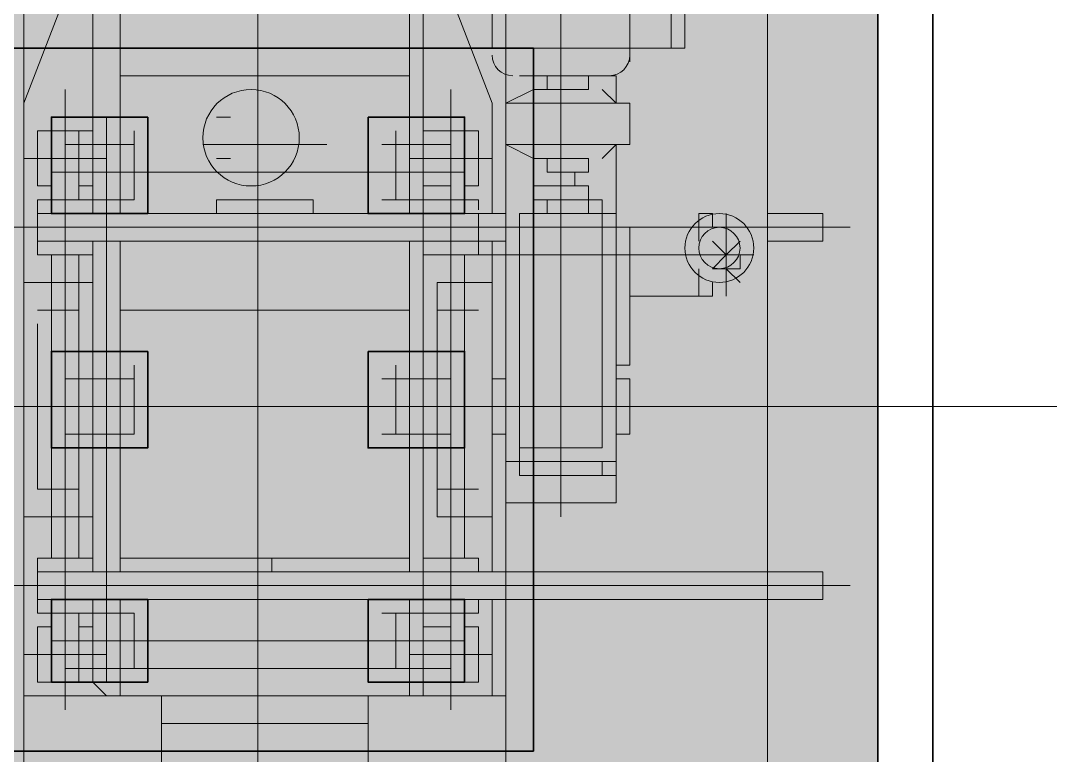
# Model space of a CAD drawing. Header units: millimetres. Extents: x 2315 to 4619, y 1334 to 1897.
# Drawn here: x 3953.96 to 3958.527, y 1533.126 to 1536.382 of the extents above; entities that cross this region are included whole.
import ezdxf

# ---------------------------------------------------------------- set-up
doc = ezdxf.new("R2010")
doc.units = ezdxf.units.MM
doc.linetypes.add('PDF_IMPORT', pattern=[1, 0.8, -0.2])
for name, color, linetype in [('PDF_3中心线层', 1, 'Continuous'), ('PDF_中心线层', 1, 'Continuous'), ('PDF_尺寸线层', 7, 'Continuous'), ('PDF_粗实线层', 7, 'Continuous'), ('PDF_细实线层', 7, 'Continuous'), ('PDF_虚线层', 6, 'Continuous')]:
    doc.layers.add(name, color=color, linetype=linetype)

msp = doc.modelspace()

# ---------------------------------------------------------------- hatches: boundary and pattern name
at = {"layer": 'PDF_中心线层', "transparency": 33554559}
for points in [[(3954.2182, 1533.8168), (3954.1571, 1533.8168), (3954.1571, 1533.7557), (3954.2182, 1533.6947), (3954.2793, 1533.7557), (3954.2793, 1533.8168)], [(3954.3404, 1533.8168), (3954.2793, 1533.8168), (3954.2793, 1533.7557), (3954.3404, 1533.6947), (3954.4014, 1533.7557), (3954.4014, 1533.8168)], [(3954.4625, 1533.8168), (3954.4014, 1533.8168), (3954.4014, 1533.7557), (3954.4625, 1533.6947), (3954.5236, 1533.7557), (3954.5236, 1533.8168)], [(3955.6231, 1533.8168), (3955.562, 1533.8168), (3955.562, 1533.7557), (3955.6231, 1533.6947), (3955.6841, 1533.7557), (3955.6841, 1533.8168)], [(3955.7452, 1533.8168), (3955.6841, 1533.8168), (3955.6841, 1533.7557), (3955.7452, 1533.6947), (3955.8063, 1533.7557), (3955.8063, 1533.8168)], [(3955.8674, 1533.8168), (3955.8063, 1533.8168), (3955.8063, 1533.7557), (3955.8674, 1533.6947), (3955.9285, 1533.7557), (3955.9285, 1533.8168)], [(3954.2182, 1533.6947), (3954.1571, 1533.6947), (3954.1571, 1533.6336), (3954.2182, 1533.5725), (3954.2793, 1533.6336), (3954.2793, 1533.6947)], [(3954.3404, 1533.6947), (3954.2793, 1533.6947), (3954.2793, 1533.6336), (3954.3404, 1533.5725), (3954.4014, 1533.6336), (3954.4014, 1533.6947)], [(3954.4625, 1533.6947), (3954.4014, 1533.6947), (3954.4014, 1533.6336), (3954.4625, 1533.5725), (3954.5236, 1533.6336), (3954.5236, 1533.6947)], [(3955.6231, 1533.6947), (3955.562, 1533.6947), (3955.562, 1533.6336), (3955.6231, 1533.5725), (3955.6841, 1533.6336), (3955.6841, 1533.6947)], [(3955.7452, 1533.6947), (3955.6841, 1533.6947), (3955.6841, 1533.6336), (3955.7452, 1533.5725), (3955.8063, 1533.6336), (3955.8063, 1533.6947)], [(3955.8674, 1533.6947), (3955.8063, 1533.6947), (3955.8063, 1533.6336), (3955.8674, 1533.5725), (3955.9285, 1533.6336), (3955.9285, 1533.6947)], [(3954.2182, 1533.5725), (3954.1571, 1533.5725), (3954.1571, 1533.5114), (3954.2182, 1533.4503), (3954.2793, 1533.5114), (3954.2793, 1533.5725)], [(3954.3404, 1533.5725), (3954.2793, 1533.5725), (3954.2793, 1533.5114), (3954.3404, 1533.4503), (3954.4014, 1533.5114), (3954.4014, 1533.5725)], [(3954.4625, 1533.5725), (3954.4014, 1533.5725), (3954.4014, 1533.5114), (3954.4625, 1533.4503), (3954.5236, 1533.5114), (3954.5236, 1533.5725)], [(3955.6231, 1533.5725), (3955.562, 1533.5725), (3955.562, 1533.5114), (3955.6231, 1533.4503), (3955.6841, 1533.5114), (3955.6841, 1533.5725)], [(3955.7452, 1533.5725), (3955.6841, 1533.5725), (3955.6841, 1533.5114), (3955.7452, 1533.4503), (3955.8063, 1533.5114), (3955.8063, 1533.5725)], [(3955.8674, 1533.5725), (3955.8063, 1533.5725), (3955.8063, 1533.5114), (3955.8674, 1533.4503), (3955.9285, 1533.5114), (3955.9285, 1533.5725)]]:
    msp.add_hatch(color=256, dxfattribs=at).paths.add_polyline_path(points)
at = {"layer": 'PDF_尺寸线层', "transparency": 33554559}
for points in [[(3956.7225, 1536.3211), (3956.6614, 1536.3211), (3956.6614, 1536.2601), (3956.7225, 1536.199), (3956.7836, 1536.2601), (3956.7836, 1536.3211)], [(3956.295, 1536.199), (3956.2339, 1536.199), (3956.2339, 1536.1379), (3956.295, 1536.0768), (3956.356, 1536.1379), (3956.356, 1536.199)], [(3956.295, 1536.199), (3956.2339, 1536.199), (3956.2339, 1536.1379), (3956.295, 1536.0768), (3956.356, 1536.1379), (3956.356, 1536.199)], [(3956.295, 1536.199), (3956.2339, 1536.199), (3956.2339, 1536.1379), (3956.295, 1536.0768), (3956.356, 1536.1379), (3956.356, 1536.199)], [(3956.4171, 1536.199), (3956.356, 1536.199), (3956.356, 1536.1379), (3956.4171, 1536.0768), (3956.4782, 1536.1379), (3956.4782, 1536.199)], [(3956.4782, 1536.199), (3956.4171, 1536.199), (3956.4171, 1536.1379), (3956.4782, 1536.0768), (3956.5393, 1536.1379), (3956.5393, 1536.199)], [(3956.4782, 1536.199), (3956.4171, 1536.199), (3956.4171, 1536.1379), (3956.4782, 1536.0768), (3956.5393, 1536.1379), (3956.5393, 1536.199)], [(3956.1117, 1536.0768), (3956.0506, 1536.0768), (3956.0506, 1536.0157), (3956.1117, 1535.9547), (3956.1728, 1536.0157), (3956.1728, 1536.0768)], [(3956.1117, 1536.0768), (3956.0506, 1536.0768), (3956.0506, 1536.0157), (3956.1117, 1535.9547), (3956.1728, 1536.0157), (3956.1728, 1536.0768)], [(3956.6614, 1536.0768), (3956.6004, 1536.0768), (3956.6004, 1536.0157), (3956.6614, 1535.9547), (3956.7225, 1536.0157), (3956.7225, 1536.0768)], [(3956.1117, 1535.8936), (3956.0506, 1535.8936), (3956.0506, 1535.8325), (3956.1117, 1535.7714), (3956.1728, 1535.8325), (3956.1728, 1535.8936)], [(3956.1117, 1535.8936), (3956.0506, 1535.8936), (3956.0506, 1535.8325), (3956.1117, 1535.7714), (3956.1728, 1535.8325), (3956.1728, 1535.8936)], [(3956.6614, 1535.8936), (3956.6004, 1535.8936), (3956.6004, 1535.8325), (3956.6614, 1535.7714), (3956.7225, 1535.8325), (3956.7225, 1535.8936)], [(3956.2339, 1535.8325), (3956.1728, 1535.8325), (3956.1728, 1535.7714), (3956.2339, 1535.7103), (3956.295, 1535.7714), (3956.295, 1535.8325)], [(3956.4782, 1535.8325), (3956.4171, 1535.8325), (3956.4171, 1535.7714), (3956.4782, 1535.7103), (3956.5393, 1535.7714), (3956.5393, 1535.8325)], [(3956.295, 1535.7714), (3956.2339, 1535.7714), (3956.2339, 1535.7103), (3956.295, 1535.6493), (3956.356, 1535.7103), (3956.356, 1535.7714)], [(3956.4782, 1535.7714), (3956.4171, 1535.7714), (3956.4171, 1535.7103), (3956.4782, 1535.6493), (3956.5393, 1535.7103), (3956.5393, 1535.7714)], [(3956.295, 1535.7103), (3956.2339, 1535.7103), (3956.2339, 1535.6493), (3956.295, 1535.5882), (3956.356, 1535.6493), (3956.356, 1535.7103)], [(3956.1728, 1535.5882), (3956.1117, 1535.5882), (3956.1117, 1535.5271), (3956.1728, 1535.466), (3956.2339, 1535.5271), (3956.2339, 1535.5882)], [(3956.9669, 1535.5882), (3956.9058, 1535.5882), (3956.9058, 1535.5271), (3956.9669, 1535.466), (3957.0279, 1535.5271), (3957.0279, 1535.5882)], [(3956.6004, 1535.5271), (3956.5393, 1535.5271), (3956.5393, 1535.466), (3956.6004, 1535.4049), (3956.6614, 1535.466), (3956.6614, 1535.5271)], [(3956.6004, 1535.5271), (3956.5393, 1535.5271), (3956.5393, 1535.466), (3956.6004, 1535.4049), (3956.6614, 1535.466), (3956.6614, 1535.5271)], [(3956.1117, 1535.466), (3956.0506, 1535.466), (3956.0506, 1535.4049), (3956.1117, 1535.3438), (3956.1728, 1535.4049), (3956.1728, 1535.466)], [(3956.1117, 1535.466), (3956.0506, 1535.466), (3956.0506, 1535.4049), (3956.1117, 1535.3438), (3956.1728, 1535.4049), (3956.1728, 1535.466)], [(3957.0279, 1535.466), (3956.9669, 1535.466), (3956.9669, 1535.4049), (3957.0279, 1535.3438), (3957.089, 1535.4049), (3957.089, 1535.466)], [(3957.089, 1535.466), (3957.0279, 1535.466), (3957.0279, 1535.4049), (3957.089, 1535.3438), (3957.1501, 1535.4049), (3957.1501, 1535.466)], [(3957.1501, 1535.466), (3957.089, 1535.466), (3957.089, 1535.4049), (3957.1501, 1535.3438), (3957.2112, 1535.4049), (3957.2112, 1535.466)], [(3957.0279, 1535.4049), (3956.9669, 1535.4049), (3956.9669, 1535.3438), (3957.0279, 1535.2828), (3957.089, 1535.3438), (3957.089, 1535.4049)], [(3957.0279, 1535.4049), (3956.9669, 1535.4049), (3956.9669, 1535.3438), (3957.0279, 1535.2828), (3957.089, 1535.3438), (3957.089, 1535.4049)], [(3957.0279, 1535.4049), (3956.9669, 1535.4049), (3956.9669, 1535.3438), (3957.0279, 1535.2828), (3957.089, 1535.3438), (3957.089, 1535.4049)], [(3957.0279, 1535.4049), (3956.9669, 1535.4049), (3956.9669, 1535.3438), (3957.0279, 1535.2828), (3957.089, 1535.3438), (3957.089, 1535.4049)], [(3957.0279, 1535.4049), (3956.9669, 1535.4049), (3956.9669, 1535.3438), (3957.0279, 1535.2828), (3957.089, 1535.3438), (3957.089, 1535.4049)], [(3957.089, 1535.4049), (3957.0279, 1535.4049), (3957.0279, 1535.3438), (3957.089, 1535.2828), (3957.1501, 1535.3438), (3957.1501, 1535.4049)], [(3957.089, 1535.4049), (3957.0279, 1535.4049), (3957.0279, 1535.3438), (3957.089, 1535.2828), (3957.1501, 1535.3438), (3957.1501, 1535.4049)], [(3957.089, 1535.4049), (3957.0279, 1535.4049), (3957.0279, 1535.3438), (3957.089, 1535.2828), (3957.1501, 1535.3438), (3957.1501, 1535.4049)], [(3957.089, 1535.4049), (3957.0279, 1535.4049), (3957.0279, 1535.3438), (3957.089, 1535.2828), (3957.1501, 1535.3438), (3957.1501, 1535.4049)], [(3957.089, 1535.4049), (3957.0279, 1535.4049), (3957.0279, 1535.3438), (3957.089, 1535.2828), (3957.1501, 1535.3438), (3957.1501, 1535.4049)], [(3957.1501, 1535.4049), (3957.089, 1535.4049), (3957.089, 1535.3438), (3957.1501, 1535.2828), (3957.2112, 1535.3438), (3957.2112, 1535.4049)], [(3957.1501, 1535.4049), (3957.089, 1535.4049), (3957.089, 1535.3438), (3957.1501, 1535.2828), (3957.2112, 1535.3438), (3957.2112, 1535.4049)], [(3957.1501, 1535.4049), (3957.089, 1535.4049), (3957.089, 1535.3438), (3957.1501, 1535.2828), (3957.2112, 1535.3438), (3957.2112, 1535.4049)], [(3957.1501, 1535.4049), (3957.089, 1535.4049), (3957.089, 1535.3438), (3957.1501, 1535.2828), (3957.2112, 1535.3438), (3957.2112, 1535.4049)], [(3957.1501, 1535.4049), (3957.089, 1535.4049), (3957.089, 1535.3438), (3957.1501, 1535.2828), (3957.2112, 1535.3438), (3957.2112, 1535.4049)], [(3957.1501, 1535.4049), (3957.089, 1535.4049), (3957.089, 1535.3438), (3957.1501, 1535.2828), (3957.2112, 1535.3438), (3957.2112, 1535.4049)], [(3957.0279, 1535.3438), (3956.9669, 1535.3438), (3956.9669, 1535.2828), (3957.0279, 1535.2217), (3957.089, 1535.2828), (3957.089, 1535.3438)], [(3957.0279, 1535.3438), (3956.9669, 1535.3438), (3956.9669, 1535.2828), (3957.0279, 1535.2217), (3957.089, 1535.2828), (3957.089, 1535.3438)], [(3957.089, 1535.3438), (3957.0279, 1535.3438), (3957.0279, 1535.2828), (3957.089, 1535.2217), (3957.1501, 1535.2828), (3957.1501, 1535.3438)], [(3957.089, 1535.3438), (3957.0279, 1535.3438), (3957.0279, 1535.2828), (3957.089, 1535.2217), (3957.1501, 1535.2828), (3957.1501, 1535.3438)], [(3957.089, 1535.3438), (3957.0279, 1535.3438), (3957.0279, 1535.2828), (3957.089, 1535.2217), (3957.1501, 1535.2828), (3957.1501, 1535.3438)], [(3957.089, 1535.3438), (3957.0279, 1535.3438), (3957.0279, 1535.2828), (3957.089, 1535.2217), (3957.1501, 1535.2828), (3957.1501, 1535.3438)], [(3957.089, 1535.3438), (3957.0279, 1535.3438), (3957.0279, 1535.2828), (3957.089, 1535.2217), (3957.1501, 1535.2828), (3957.1501, 1535.3438)], [(3957.1501, 1535.3438), (3957.089, 1535.3438), (3957.089, 1535.2828), (3957.1501, 1535.2217), (3957.2112, 1535.2828), (3957.2112, 1535.3438)], [(3957.1501, 1535.3438), (3957.089, 1535.3438), (3957.089, 1535.2828), (3957.1501, 1535.2217), (3957.2112, 1535.2828), (3957.2112, 1535.3438)], [(3956.1117, 1535.2828), (3956.0506, 1535.2828), (3956.0506, 1535.2217), (3956.1117, 1535.1606), (3956.1728, 1535.2217), (3956.1728, 1535.2828)], [(3956.1117, 1535.2828), (3956.0506, 1535.2828), (3956.0506, 1535.2217), (3956.1117, 1535.1606), (3956.1728, 1535.2217), (3956.1728, 1535.2828)], [(3957.0279, 1535.2828), (3956.9669, 1535.2828), (3956.9669, 1535.2217), (3957.0279, 1535.1606), (3957.089, 1535.2217), (3957.089, 1535.2828)], [(3957.089, 1535.2828), (3957.0279, 1535.2828), (3957.0279, 1535.2217), (3957.089, 1535.1606), (3957.1501, 1535.2217), (3957.1501, 1535.2828)], [(3956.9669, 1535.2217), (3956.9058, 1535.2217), (3956.9058, 1535.1606), (3956.9669, 1535.0995), (3957.0279, 1535.1606), (3957.0279, 1535.2217)], [(3956.1117, 1534.9163), (3956.0506, 1534.9163), (3956.0506, 1534.8552), (3956.1117, 1534.7941), (3956.1728, 1534.8552), (3956.1728, 1534.9163)], [(3956.6004, 1534.9163), (3956.5393, 1534.9163), (3956.5393, 1534.8552), (3956.6004, 1534.7941), (3956.6614, 1534.8552), (3956.6614, 1534.9163)], [(3956.1117, 1534.8552), (3956.0506, 1534.8552), (3956.0506, 1534.7941), (3956.1117, 1534.733), (3956.1728, 1534.7941), (3956.1728, 1534.8552)], [(3956.1117, 1534.8552), (3956.0506, 1534.8552), (3956.0506, 1534.7941), (3956.1117, 1534.733), (3956.1728, 1534.7941), (3956.1728, 1534.8552)], [(3956.1117, 1534.672), (3956.0506, 1534.672), (3956.0506, 1534.6109), (3956.1117, 1534.5498), (3956.1728, 1534.6109), (3956.1728, 1534.672)], [(3956.1117, 1534.6109), (3956.0506, 1534.6109), (3956.0506, 1534.5498), (3956.1117, 1534.4887), (3956.1728, 1534.5498), (3956.1728, 1534.6109)], [(3956.1117, 1534.6109), (3956.0506, 1534.6109), (3956.0506, 1534.5498), (3956.1117, 1534.4887), (3956.1728, 1534.5498), (3956.1728, 1534.6109)], [(3956.6004, 1534.5498), (3956.5393, 1534.5498), (3956.5393, 1534.4887), (3956.6004, 1534.4276), (3956.6614, 1534.4887), (3956.6614, 1534.5498)], [(3956.6004, 1534.4887), (3956.5393, 1534.4887), (3956.5393, 1534.4276), (3956.6004, 1534.3665), (3956.6614, 1534.4276), (3956.6614, 1534.4887)]]:
    msp.add_hatch(color=256, dxfattribs=at).paths.add_polyline_path(points)
at = {"layer": 'PDF_粗实线层', "true_color": 0xffffff, "transparency": 33554559}
msp.add_hatch(color=7, dxfattribs=at).paths.add_polyline_path([(3954.5847, 1532.412), (3955.5009, 1532.412), (3955.5009, 1532.6563), (3957.7609, 1532.6563), (3957.7609, 1537.7871), (3952.8744, 1537.7871), (3952.8744, 1532.6563), (3954.5847, 1532.6563)])
at = {"layer": 'PDF_粗实线层', "transparency": 33554559}
for points in [[(3954.2182, 1536.0157), (3954.096, 1535.9547), (3954.035, 1535.8325), (3954.096, 1535.7103), (3954.2182, 1535.6493), (3954.3404, 1535.7103), (3954.4014, 1535.8325), (3954.3404, 1535.9547)], [(3954.3404, 1536.0157), (3954.2182, 1535.9547), (3954.1571, 1535.8325), (3954.2182, 1535.7103), (3954.3404, 1535.6493), (3954.4625, 1535.7103), (3954.5236, 1535.8325), (3954.4625, 1535.9547)], [(3954.4625, 1536.0157), (3954.3404, 1535.9547), (3954.2793, 1535.8325), (3954.3404, 1535.7103), (3954.4625, 1535.6493), (3954.5847, 1535.7103), (3954.6458, 1535.8325), (3954.5847, 1535.9547)], [(3955.6231, 1536.0157), (3955.5009, 1535.9547), (3955.4398, 1535.8325), (3955.5009, 1535.7103), (3955.6231, 1535.6493), (3955.7452, 1535.7103), (3955.8063, 1535.8325), (3955.7452, 1535.9547)], [(3955.7452, 1536.0157), (3955.6231, 1535.9547), (3955.562, 1535.8325), (3955.6231, 1535.7103), (3955.7452, 1535.6493), (3955.8674, 1535.7103), (3955.9285, 1535.8325), (3955.8674, 1535.9547)], [(3955.8674, 1536.0157), (3955.7452, 1535.9547), (3955.6841, 1535.8325), (3955.7452, 1535.7103), (3955.8674, 1535.6493), (3955.9896, 1535.7103), (3956.0506, 1535.8325), (3955.9896, 1535.9547)], [(3954.2182, 1535.8936), (3954.096, 1535.8325), (3954.035, 1535.7103), (3954.096, 1535.5882), (3954.2182, 1535.5271), (3954.3404, 1535.5882), (3954.4014, 1535.7103), (3954.3404, 1535.8325)], [(3954.3404, 1535.8936), (3954.2182, 1535.8325), (3954.1571, 1535.7103), (3954.2182, 1535.5882), (3954.3404, 1535.5271), (3954.4625, 1535.5882), (3954.5236, 1535.7103), (3954.4625, 1535.8325)], [(3954.4625, 1535.8936), (3954.3404, 1535.8325), (3954.2793, 1535.7103), (3954.3404, 1535.5882), (3954.4625, 1535.5271), (3954.5847, 1535.5882), (3954.6458, 1535.7103), (3954.5847, 1535.8325)], [(3955.6231, 1535.8936), (3955.5009, 1535.8325), (3955.4398, 1535.7103), (3955.5009, 1535.5882), (3955.6231, 1535.5271), (3955.7452, 1535.5882), (3955.8063, 1535.7103), (3955.7452, 1535.8325)], [(3955.7452, 1535.8936), (3955.6231, 1535.8325), (3955.562, 1535.7103), (3955.6231, 1535.5882), (3955.7452, 1535.5271), (3955.8674, 1535.5882), (3955.9285, 1535.7103), (3955.8674, 1535.8325)], [(3955.8674, 1535.8936), (3955.7452, 1535.8325), (3955.6841, 1535.7103), (3955.7452, 1535.5882), (3955.8674, 1535.5271), (3955.9896, 1535.5882), (3956.0506, 1535.7103), (3955.9896, 1535.8325)], [(3954.2182, 1535.7714), (3954.096, 1535.7103), (3954.035, 1535.5882), (3954.096, 1535.466), (3954.2182, 1535.4049), (3954.3404, 1535.466), (3954.4014, 1535.5882), (3954.3404, 1535.7103)], [(3954.3404, 1535.7714), (3954.2182, 1535.7103), (3954.1571, 1535.5882), (3954.2182, 1535.466), (3954.3404, 1535.4049), (3954.4625, 1535.466), (3954.5236, 1535.5882), (3954.4625, 1535.7103)], [(3954.4625, 1535.7714), (3954.3404, 1535.7103), (3954.2793, 1535.5882), (3954.3404, 1535.466), (3954.4625, 1535.4049), (3954.5847, 1535.466), (3954.6458, 1535.5882), (3954.5847, 1535.7103)], [(3955.6231, 1535.7714), (3955.5009, 1535.7103), (3955.4398, 1535.5882), (3955.5009, 1535.466), (3955.6231, 1535.4049), (3955.7452, 1535.466), (3955.8063, 1535.5882), (3955.7452, 1535.7103)], [(3955.7452, 1535.7714), (3955.6231, 1535.7103), (3955.562, 1535.5882), (3955.6231, 1535.466), (3955.7452, 1535.4049), (3955.8674, 1535.466), (3955.9285, 1535.5882), (3955.8674, 1535.7103)], [(3955.8674, 1535.7714), (3955.7452, 1535.7103), (3955.6841, 1535.5882), (3955.7452, 1535.466), (3955.8674, 1535.4049), (3955.9896, 1535.466), (3956.0506, 1535.5882), (3955.9896, 1535.7103)], [(3954.2182, 1534.9774), (3954.096, 1534.9163), (3954.035, 1534.7941), (3954.096, 1534.672), (3954.2182, 1534.6109), (3954.3404, 1534.672), (3954.4014, 1534.7941), (3954.3404, 1534.9163)], [(3954.3404, 1534.9774), (3954.2182, 1534.9163), (3954.1571, 1534.7941), (3954.2182, 1534.672), (3954.3404, 1534.6109), (3954.4625, 1534.672), (3954.5236, 1534.7941), (3954.4625, 1534.9163)], [(3954.4625, 1534.9774), (3954.3404, 1534.9163), (3954.2793, 1534.7941), (3954.3404, 1534.672), (3954.4625, 1534.6109), (3954.5847, 1534.672), (3954.6458, 1534.7941), (3954.5847, 1534.9163)], [(3955.6231, 1534.9774), (3955.5009, 1534.9163), (3955.4398, 1534.7941), (3955.5009, 1534.672), (3955.6231, 1534.6109), (3955.7452, 1534.672), (3955.8063, 1534.7941), (3955.7452, 1534.9163)], [(3955.7452, 1534.9774), (3955.6231, 1534.9163), (3955.562, 1534.7941), (3955.6231, 1534.672), (3955.7452, 1534.6109), (3955.8674, 1534.672), (3955.9285, 1534.7941), (3955.8674, 1534.9163)], [(3955.8674, 1534.9774), (3955.7452, 1534.9163), (3955.6841, 1534.7941), (3955.7452, 1534.672), (3955.8674, 1534.6109), (3955.9896, 1534.672), (3956.0506, 1534.7941), (3955.9896, 1534.9163)], [(3954.2182, 1534.8552), (3954.096, 1534.7941), (3954.035, 1534.672), (3954.096, 1534.5498), (3954.2182, 1534.4887), (3954.3404, 1534.5498), (3954.4014, 1534.672), (3954.3404, 1534.7941)], [(3954.3404, 1534.8552), (3954.2182, 1534.7941), (3954.1571, 1534.672), (3954.2182, 1534.5498), (3954.3404, 1534.4887), (3954.4625, 1534.5498), (3954.5236, 1534.672), (3954.4625, 1534.7941)], [(3954.4625, 1534.8552), (3954.3404, 1534.7941), (3954.2793, 1534.672), (3954.3404, 1534.5498), (3954.4625, 1534.4887), (3954.5847, 1534.5498), (3954.6458, 1534.672), (3954.5847, 1534.7941)], [(3955.6231, 1534.8552), (3955.5009, 1534.7941), (3955.4398, 1534.672), (3955.5009, 1534.5498), (3955.6231, 1534.4887), (3955.7452, 1534.5498), (3955.8063, 1534.672), (3955.7452, 1534.7941)], [(3955.7452, 1534.8552), (3955.6231, 1534.7941), (3955.562, 1534.672), (3955.6231, 1534.5498), (3955.7452, 1534.4887), (3955.8674, 1534.5498), (3955.9285, 1534.672), (3955.8674, 1534.7941)], [(3955.8674, 1534.8552), (3955.7452, 1534.7941), (3955.6841, 1534.672), (3955.7452, 1534.5498), (3955.8674, 1534.4887), (3955.9896, 1534.5498), (3956.0506, 1534.672), (3955.9896, 1534.7941)], [(3954.2182, 1534.733), (3954.096, 1534.672), (3954.035, 1534.5498), (3954.096, 1534.4276), (3954.2182, 1534.3665), (3954.3404, 1534.4276), (3954.4014, 1534.5498), (3954.3404, 1534.672)], [(3954.3404, 1534.733), (3954.2182, 1534.672), (3954.1571, 1534.5498), (3954.2182, 1534.4276), (3954.3404, 1534.3665), (3954.4625, 1534.4276), (3954.5236, 1534.5498), (3954.4625, 1534.672)], [(3954.4625, 1534.733), (3954.3404, 1534.672), (3954.2793, 1534.5498), (3954.3404, 1534.4276), (3954.4625, 1534.3665), (3954.5847, 1534.4276), (3954.6458, 1534.5498), (3954.5847, 1534.672)], [(3955.6231, 1534.733), (3955.5009, 1534.672), (3955.4398, 1534.5498), (3955.5009, 1534.4276), (3955.6231, 1534.3665), (3955.7452, 1534.4276), (3955.8063, 1534.5498), (3955.7452, 1534.672)], [(3955.7452, 1534.733), (3955.6231, 1534.672), (3955.562, 1534.5498), (3955.6231, 1534.4276), (3955.7452, 1534.3665), (3955.8674, 1534.4276), (3955.9285, 1534.5498), (3955.8674, 1534.672)], [(3955.8674, 1534.733), (3955.7452, 1534.672), (3955.6841, 1534.5498), (3955.7452, 1534.4276), (3955.8674, 1534.3665), (3955.9896, 1534.4276), (3956.0506, 1534.5498), (3955.9896, 1534.672)], [(3954.2182, 1533.939), (3954.096, 1533.8779), (3954.035, 1533.7557), (3954.096, 1533.6336), (3954.2182, 1533.5725), (3954.3404, 1533.6336), (3954.4014, 1533.7557), (3954.3404, 1533.8779)], [(3954.3404, 1533.939), (3954.2182, 1533.8779), (3954.1571, 1533.7557), (3954.2182, 1533.6336), (3954.3404, 1533.5725), (3954.4625, 1533.6336), (3954.5236, 1533.7557), (3954.4625, 1533.8779)], [(3954.4625, 1533.939), (3954.3404, 1533.8779), (3954.2793, 1533.7557), (3954.3404, 1533.6336), (3954.4625, 1533.5725), (3954.5847, 1533.6336), (3954.6458, 1533.7557), (3954.5847, 1533.8779)], [(3955.6231, 1533.939), (3955.5009, 1533.8779), (3955.4398, 1533.7557), (3955.5009, 1533.6336), (3955.6231, 1533.5725), (3955.7452, 1533.6336), (3955.8063, 1533.7557), (3955.7452, 1533.8779)], [(3955.7452, 1533.939), (3955.6231, 1533.8779), (3955.562, 1533.7557), (3955.6231, 1533.6336), (3955.7452, 1533.5725), (3955.8674, 1533.6336), (3955.9285, 1533.7557), (3955.8674, 1533.8779)], [(3955.8674, 1533.939), (3955.7452, 1533.8779), (3955.6841, 1533.7557), (3955.7452, 1533.6336), (3955.8674, 1533.5725), (3955.9896, 1533.6336), (3956.0506, 1533.7557), (3955.9896, 1533.8779)], [(3954.2182, 1533.8168), (3954.096, 1533.7557), (3954.035, 1533.6336), (3954.096, 1533.5114), (3954.2182, 1533.4503), (3954.3404, 1533.5114), (3954.4014, 1533.6336), (3954.3404, 1533.7557)], [(3954.3404, 1533.8168), (3954.2182, 1533.7557), (3954.1571, 1533.6336), (3954.2182, 1533.5114), (3954.3404, 1533.4503), (3954.4625, 1533.5114), (3954.5236, 1533.6336), (3954.4625, 1533.7557)], [(3954.4625, 1533.8168), (3954.3404, 1533.7557), (3954.2793, 1533.6336), (3954.3404, 1533.5114), (3954.4625, 1533.4503), (3954.5847, 1533.5114), (3954.6458, 1533.6336), (3954.5847, 1533.7557)], [(3955.6231, 1533.8168), (3955.5009, 1533.7557), (3955.4398, 1533.6336), (3955.5009, 1533.5114), (3955.6231, 1533.4503), (3955.7452, 1533.5114), (3955.8063, 1533.6336), (3955.7452, 1533.7557)], [(3955.7452, 1533.8168), (3955.6231, 1533.7557), (3955.562, 1533.6336), (3955.6231, 1533.5114), (3955.7452, 1533.4503), (3955.8674, 1533.5114), (3955.9285, 1533.6336), (3955.8674, 1533.7557)], [(3955.8674, 1533.8168), (3955.7452, 1533.7557), (3955.6841, 1533.6336), (3955.7452, 1533.5114), (3955.8674, 1533.4503), (3955.9896, 1533.5114), (3956.0506, 1533.6336), (3955.9896, 1533.7557)], [(3954.2182, 1533.6947), (3954.096, 1533.6336), (3954.035, 1533.5114), (3954.096, 1533.3893), (3954.2182, 1533.3282), (3954.3404, 1533.3893), (3954.4014, 1533.5114), (3954.3404, 1533.6336)], [(3954.3404, 1533.6947), (3954.2182, 1533.6336), (3954.1571, 1533.5114), (3954.2182, 1533.3893), (3954.3404, 1533.3282), (3954.4625, 1533.3893), (3954.5236, 1533.5114), (3954.4625, 1533.6336)], [(3954.4625, 1533.6947), (3954.3404, 1533.6336), (3954.2793, 1533.5114), (3954.3404, 1533.3893), (3954.4625, 1533.3282), (3954.5847, 1533.3893), (3954.6458, 1533.5114), (3954.5847, 1533.6336)], [(3955.6231, 1533.6947), (3955.5009, 1533.6336), (3955.4398, 1533.5114), (3955.5009, 1533.3893), (3955.6231, 1533.3282), (3955.7452, 1533.3893), (3955.8063, 1533.5114), (3955.7452, 1533.6336)], [(3955.7452, 1533.6947), (3955.6231, 1533.6336), (3955.562, 1533.5114), (3955.6231, 1533.3893), (3955.7452, 1533.3282), (3955.8674, 1533.3893), (3955.9285, 1533.5114), (3955.8674, 1533.6336)], [(3955.8674, 1533.6947), (3955.7452, 1533.6336), (3955.6841, 1533.5114), (3955.7452, 1533.3893), (3955.8674, 1533.3282), (3955.9896, 1533.3893), (3956.0506, 1533.5114), (3955.9896, 1533.6336)]]:
    msp.add_hatch(color=256, dxfattribs=at).paths.add_polyline_path(points)
at = {"layer": 'PDF_细实线层', "true_color": 0x005cb8, "transparency": 33554559}
for points in [[(3955.0123, 1536.0768), (3954.9512, 1536.0768), (3954.9512, 1536.0157), (3955.0123, 1535.9547), (3955.0733, 1536.0157), (3955.0733, 1536.0768)], [(3954.8901, 1536.0157), (3954.829, 1536.0157), (3954.829, 1535.9547), (3954.8901, 1535.8936), (3954.9512, 1535.9547), (3954.9512, 1536.0157)], [(3955.1955, 1536.0157), (3955.1344, 1536.0157), (3955.1344, 1535.9547), (3955.1955, 1535.8936), (3955.2566, 1535.9547), (3955.2566, 1536.0157)], [(3955.1955, 1536.0157), (3955.1344, 1536.0157), (3955.1344, 1535.9547), (3955.1955, 1535.8936), (3955.2566, 1535.9547), (3955.2566, 1536.0157)], [(3954.8901, 1535.8325), (3954.829, 1535.8325), (3954.829, 1535.7714), (3954.8901, 1535.7103), (3954.9512, 1535.7714), (3954.9512, 1535.8325)], [(3955.1955, 1535.8325), (3955.1344, 1535.8325), (3955.1344, 1535.7714), (3955.1955, 1535.7103), (3955.2566, 1535.7714), (3955.2566, 1535.8325)], [(3955.1955, 1535.8325), (3955.1344, 1535.8325), (3955.1344, 1535.7714), (3955.1955, 1535.7103), (3955.2566, 1535.7714), (3955.2566, 1535.8325)], [(3955.0123, 1535.7103), (3954.9512, 1535.7103), (3954.9512, 1535.6493), (3955.0123, 1535.5882), (3955.0733, 1535.6493), (3955.0733, 1535.7103)], [(3955.0123, 1535.6493), (3954.9512, 1535.6493), (3954.9512, 1535.5882), (3955.0123, 1535.5271), (3955.0733, 1535.5882), (3955.0733, 1535.6493)], [(3955.0123, 1535.6493), (3954.9512, 1535.6493), (3954.9512, 1535.5882), (3955.0123, 1535.5271), (3955.0733, 1535.5882), (3955.0733, 1535.6493)], [(3955.0733, 1535.6493), (3955.0123, 1535.6493), (3955.0123, 1535.5882), (3955.0733, 1535.5271), (3955.1344, 1535.5882), (3955.1344, 1535.6493)], [(3955.0733, 1535.6493), (3955.0123, 1535.6493), (3955.0123, 1535.5882), (3955.0733, 1535.5271), (3955.1344, 1535.5882), (3955.1344, 1535.6493)], [(3954.829, 1535.466), (3954.7679, 1535.466), (3954.7679, 1535.4049), (3954.829, 1535.3438), (3954.8901, 1535.4049), (3954.8901, 1535.466)], [(3955.0123, 1535.466), (3954.9512, 1535.466), (3954.9512, 1535.4049), (3955.0123, 1535.3438), (3955.0733, 1535.4049), (3955.0733, 1535.466)], [(3955.0123, 1535.466), (3954.9512, 1535.466), (3954.9512, 1535.4049), (3955.0123, 1535.3438), (3955.0733, 1535.4049), (3955.0733, 1535.466)], [(3955.0733, 1535.466), (3955.0123, 1535.466), (3955.0123, 1535.4049), (3955.0733, 1535.3438), (3955.1344, 1535.4049), (3955.1344, 1535.466)], [(3955.0733, 1535.466), (3955.0123, 1535.466), (3955.0123, 1535.4049), (3955.0733, 1535.3438), (3955.1344, 1535.4049), (3955.1344, 1535.466)], [(3955.2566, 1535.466), (3955.1955, 1535.466), (3955.1955, 1535.4049), (3955.2566, 1535.3438), (3955.3177, 1535.4049), (3955.3177, 1535.466)], [(3954.035, 1535.0995), (3953.9739, 1535.0995), (3953.9739, 1535.0384), (3954.035, 1534.9774), (3954.096, 1535.0384), (3954.096, 1535.0995)], [(3954.2182, 1535.0995), (3954.1571, 1535.0995), (3954.1571, 1535.0384), (3954.2182, 1534.9774), (3954.2793, 1535.0384), (3954.2793, 1535.0995)], [(3955.8063, 1535.0995), (3955.7452, 1535.0995), (3955.7452, 1535.0384), (3955.8063, 1534.9774), (3955.8674, 1535.0384), (3955.8674, 1535.0995)], [(3955.9896, 1535.0995), (3955.9285, 1535.0995), (3955.9285, 1535.0384), (3955.9896, 1534.9774), (3956.0506, 1535.0384), (3956.0506, 1535.0995)], [(3954.035, 1534.3665), (3953.9739, 1534.3665), (3953.9739, 1534.3055), (3954.035, 1534.2444), (3954.096, 1534.3055), (3954.096, 1534.3665)], [(3954.2182, 1534.3665), (3954.1571, 1534.3665), (3954.1571, 1534.3055), (3954.2182, 1534.2444), (3954.2793, 1534.3055), (3954.2793, 1534.3665)], [(3955.8063, 1534.3665), (3955.7452, 1534.3665), (3955.7452, 1534.3055), (3955.8063, 1534.2444), (3955.8674, 1534.3055), (3955.8674, 1534.3665)], [(3955.9896, 1534.3665), (3955.9285, 1534.3665), (3955.9285, 1534.3055), (3955.9896, 1534.2444), (3956.0506, 1534.3055), (3956.0506, 1534.3665)], [(3954.829, 1534.0001), (3954.7679, 1534.0001), (3954.7679, 1533.939), (3954.829, 1533.8779), (3954.8901, 1533.939), (3954.8901, 1534.0001)], [(3955.0123, 1534.0001), (3954.9512, 1534.0001), (3954.9512, 1533.939), (3955.0123, 1533.8779), (3955.0733, 1533.939), (3955.0733, 1534.0001)], [(3955.0733, 1534.0001), (3955.0123, 1534.0001), (3955.0123, 1533.939), (3955.0733, 1533.8779), (3955.1344, 1533.939), (3955.1344, 1534.0001)], [(3955.2566, 1534.0001), (3955.1955, 1534.0001), (3955.1955, 1533.939), (3955.2566, 1533.8779), (3955.3177, 1533.939), (3955.3177, 1534.0001)], [(3957.5166, 1534.0001), (3957.4555, 1534.0001), (3957.4555, 1533.939), (3957.5166, 1533.8779), (3957.5777, 1533.939), (3957.5777, 1534.0001)], [(3954.829, 1533.8779), (3954.7679, 1533.8779), (3954.7679, 1533.8168), (3954.829, 1533.7557), (3954.8901, 1533.8168), (3954.8901, 1533.8779)], [(3955.0123, 1533.8779), (3954.9512, 1533.8779), (3954.9512, 1533.8168), (3955.0123, 1533.7557), (3955.0733, 1533.8168), (3955.0733, 1533.8779)], [(3955.0123, 1533.8779), (3954.9512, 1533.8779), (3954.9512, 1533.8168), (3955.0123, 1533.7557), (3955.0733, 1533.8168), (3955.0733, 1533.8779)], [(3955.0733, 1533.8779), (3955.0123, 1533.8779), (3955.0123, 1533.8168), (3955.0733, 1533.7557), (3955.1344, 1533.8168), (3955.1344, 1533.8779)], [(3955.0733, 1533.8779), (3955.0123, 1533.8779), (3955.0123, 1533.8168), (3955.0733, 1533.7557), (3955.1344, 1533.8168), (3955.1344, 1533.8779)], [(3955.2566, 1533.8779), (3955.1955, 1533.8779), (3955.1955, 1533.8168), (3955.2566, 1533.7557), (3955.3177, 1533.8168), (3955.3177, 1533.8779)], [(3957.5166, 1533.8779), (3957.4555, 1533.8779), (3957.4555, 1533.8168), (3957.5166, 1533.7557), (3957.5777, 1533.8168), (3957.5777, 1533.8779)], [(3954.3404, 1533.4503), (3954.2793, 1533.4503), (3954.2793, 1533.3893), (3954.3404, 1533.3282), (3954.4014, 1533.3893), (3954.4014, 1533.4503)], [(3955.7452, 1533.4503), (3955.6841, 1533.4503), (3955.6841, 1533.3893), (3955.7452, 1533.3282), (3955.8063, 1533.3893), (3955.8063, 1533.4503)]]:
    msp.add_hatch(color=152, dxfattribs=at).paths.add_polyline_path(points)
at = {"layer": 'PDF_细实线层', "transparency": 33554559}
for points in [[(3957.5166, 1535.5882), (3957.4555, 1535.5882), (3957.4555, 1535.5271), (3957.5166, 1535.466), (3957.5777, 1535.5271), (3957.5777, 1535.5882)], [(3956.1728, 1535.5271), (3956.1117, 1535.5271), (3956.1117, 1535.466), (3956.1728, 1535.4049), (3956.2339, 1535.466), (3956.2339, 1535.5271)], [(3956.5393, 1535.5271), (3956.4782, 1535.5271), (3956.4782, 1535.466), (3956.5393, 1535.4049), (3956.6004, 1535.466), (3956.6004, 1535.5271)], [(3957.5166, 1535.466), (3957.4555, 1535.466), (3957.4555, 1535.4049), (3957.5166, 1535.3438), (3957.5777, 1535.4049), (3957.5777, 1535.466)], [(3956.1728, 1534.5498), (3956.1117, 1534.5498), (3956.1117, 1534.4887), (3956.1728, 1534.4276), (3956.2339, 1534.4887), (3956.2339, 1534.5498)], [(3956.5393, 1534.5498), (3956.4782, 1534.5498), (3956.4782, 1534.4887), (3956.5393, 1534.4276), (3956.6004, 1534.4887), (3956.6004, 1534.5498)]]:
    msp.add_hatch(color=256, dxfattribs=at).paths.add_polyline_path(points)

# ---------------------------------------------------------------- linework, layer by layer
at = {"layer": 'PDF_3中心线层', "lineweight": 18}
for points in [[(3957.089, 1535.5271), (3957.089, 1535.1606)], [(3955.9896, 1535.3438), (3957.2112, 1535.3438)]]:
    msp.add_lwpolyline(points, dxfattribs=at)
at = {"layer": 'PDF_中心线层', "color": 5, "linetype": 'PDF_IMPORT', "lineweight": 18, "ltscale": 14.048656}
msp.add_lwpolyline([(3913.0495, 1534.672), (3983.0485, 1534.672), (3983.0485, 1561.6698), (3913.0495, 1561.6698), (3913.0495, 1534.672)], dxfattribs=at)
at = {"layer": 'PDF_中心线层', "linetype": 'PDF_IMPORT', "lineweight": 18, "ltscale": 6.04703}
msp.add_lwpolyline([(3955.0123, 1550.6752), (3955.0123, 1532.6563)], dxfattribs=at)
at = {"layer": 'PDF_中心线层', "lineweight": 18}
for points in [[(3955.0123, 1537.7871), (3955.0123, 1532.412), (3955.0123, 1536.932)], [(3956.356, 1537.3595), (3956.356, 1534.1833)], [(3954.3404, 1535.9547), (3954.3404, 1535.5271)], [(3955.7452, 1535.9547), (3955.7452, 1535.5271)], [(3954.1571, 1535.8325), (3954.2182, 1535.8325), (3954.2182, 1535.8936)], [(3954.2793, 1535.8325), (3954.3404, 1535.8325), (3954.3404, 1535.8936)], [(3954.4014, 1535.8325), (3954.4625, 1535.8325), (3954.4625, 1535.8936)], [(3955.6231, 1535.8936), (3955.6231, 1535.8325), (3955.562, 1535.8325)], [(3955.7452, 1535.8936), (3955.7452, 1535.8325), (3955.6841, 1535.8325)], [(3955.8674, 1535.8936), (3955.8674, 1535.8325), (3955.8063, 1535.8325)], [(3955.3177, 1535.8325), (3954.7679, 1535.8325)], [(3954.1571, 1535.7103), (3954.2182, 1535.7103), (3954.2182, 1535.7714)], [(3954.2793, 1535.7103), (3954.3404, 1535.7103), (3954.3404, 1535.7714)], [(3954.4014, 1535.7103), (3954.4625, 1535.7103), (3954.4625, 1535.7714)], [(3955.6231, 1535.7714), (3955.6231, 1535.7103), (3955.562, 1535.7103)], [(3955.7452, 1535.7714), (3955.7452, 1535.7103), (3955.6841, 1535.7103)], [(3955.8674, 1535.7714), (3955.8674, 1535.7103), (3955.8063, 1535.7103)], [(3954.5236, 1535.7103), (3954.096, 1535.7103)], [(3955.0123, 1533.6336), (3955.0123, 1535.7103)], [(3955.5009, 1535.7103), (3955.9285, 1535.7103)], [(3954.1571, 1535.5882), (3954.2182, 1535.5882), (3954.2182, 1535.6493)], [(3954.2793, 1535.5882), (3954.3404, 1535.5882), (3954.3404, 1535.6493)], [(3954.4014, 1535.5882), (3954.4625, 1535.5882), (3954.4625, 1535.6493)], [(3955.6231, 1535.6493), (3955.6231, 1535.5882), (3955.562, 1535.5882)], [(3955.7452, 1535.6493), (3955.7452, 1535.5882), (3955.6841, 1535.5882)], [(3955.8674, 1535.6493), (3955.8674, 1535.5882), (3955.8063, 1535.5882)], [(3954.3404, 1534.9163), (3954.3404, 1534.4887)], [(3955.7452, 1534.9163), (3955.7452, 1534.4887)], [(3954.1571, 1534.7941), (3954.2182, 1534.7941), (3954.2182, 1534.8552)], [(3954.2793, 1534.7941), (3954.3404, 1534.7941), (3954.3404, 1534.8552)], [(3954.4014, 1534.7941), (3954.4625, 1534.7941), (3954.4625, 1534.8552)], [(3955.6231, 1534.8552), (3955.6231, 1534.7941), (3955.562, 1534.7941)], [(3955.7452, 1534.8552), (3955.7452, 1534.7941), (3955.6841, 1534.7941)], [(3955.8674, 1534.8552), (3955.8674, 1534.7941), (3955.8063, 1534.7941)], [(3954.1571, 1534.672), (3954.2182, 1534.672), (3954.2182, 1534.733)], [(3954.2793, 1534.672), (3954.3404, 1534.672), (3954.3404, 1534.733)], [(3954.4014, 1534.672), (3954.4625, 1534.672), (3954.4625, 1534.733)], [(3955.6231, 1534.733), (3955.6231, 1534.672), (3955.562, 1534.672)], [(3955.7452, 1534.733), (3955.7452, 1534.672), (3955.6841, 1534.672)], [(3955.8674, 1534.733), (3955.8674, 1534.672), (3955.8063, 1534.672)], [(3957.822, 1534.672), (3952.7523, 1534.672), (3957.2723, 1534.672)], [(3954.5236, 1534.672), (3954.096, 1534.672)], [(3954.3404, 1534.672), (3955.7452, 1534.672)], [(3955.5009, 1534.672), (3955.9285, 1534.672)], [(3954.1571, 1534.5498), (3954.2182, 1534.5498), (3954.2182, 1534.6109)], [(3954.2793, 1534.5498), (3954.3404, 1534.5498), (3954.3404, 1534.6109)], [(3954.4014, 1534.5498), (3954.4625, 1534.5498), (3954.4625, 1534.6109)], [(3955.6231, 1534.6109), (3955.6231, 1534.5498), (3955.562, 1534.5498)], [(3955.7452, 1534.6109), (3955.7452, 1534.5498), (3955.6841, 1534.5498)], [(3955.8674, 1534.6109), (3955.8674, 1534.5498), (3955.8063, 1534.5498)], [(3954.3404, 1533.8168), (3954.3404, 1533.4503)], [(3955.7452, 1533.8168), (3955.7452, 1533.4503)], [(3954.1571, 1533.7557), (3954.2182, 1533.7557)], [(3954.2793, 1533.7557), (3954.3404, 1533.7557)], [(3954.4014, 1533.7557), (3954.4625, 1533.7557)], [(3955.6231, 1533.7557), (3955.562, 1533.7557)], [(3955.7452, 1533.7557), (3955.6841, 1533.7557)], [(3955.8674, 1533.7557), (3955.8063, 1533.7557)], [(3954.5236, 1533.6336), (3954.096, 1533.6336)], [(3954.1571, 1533.6336), (3954.2182, 1533.6336)], [(3954.2793, 1533.6336), (3954.3404, 1533.6336)], [(3954.4014, 1533.6336), (3954.4625, 1533.6336)], [(3955.5009, 1533.6336), (3955.9285, 1533.6336)], [(3955.6231, 1533.6336), (3955.562, 1533.6336)], [(3955.7452, 1533.6336), (3955.6841, 1533.6336)], [(3955.8674, 1533.6336), (3955.8063, 1533.6336)], [(3954.1571, 1533.5114), (3954.2182, 1533.5114)], [(3954.2793, 1533.5114), (3954.3404, 1533.5114)], [(3954.4014, 1533.5114), (3954.4625, 1533.5114)], [(3955.6231, 1533.5114), (3955.562, 1533.5114)], [(3955.7452, 1533.5114), (3955.6841, 1533.5114)], [(3955.8674, 1533.5114), (3955.8063, 1533.5114)]]:
    msp.add_lwpolyline(points, dxfattribs=at)
for points in [[(3957.2723, 1536.932), (3952.7523, 1536.932), (3952.7523, 1532.412), (3957.2723, 1532.412)], [(3954.4625, 1535.8325), (3954.2182, 1535.8325), (3954.2182, 1535.5882), (3954.4625, 1535.5882)], [(3955.6231, 1535.8325), (3955.8674, 1535.8325), (3955.8674, 1535.5882), (3955.6231, 1535.5882)], [(3955.7452, 1533.6336), (3955.7452, 1535.7103), (3954.3404, 1535.7103), (3954.3404, 1533.6336)], [(3954.4625, 1534.7941), (3954.2182, 1534.7941), (3954.2182, 1534.5498), (3954.4625, 1534.5498)], [(3955.6231, 1534.7941), (3955.8674, 1534.7941), (3955.8674, 1534.5498), (3955.6231, 1534.5498)], [(3954.4625, 1533.7557), (3954.2182, 1533.7557), (3954.2182, 1533.5114), (3954.4625, 1533.5114)], [(3955.6231, 1533.7557), (3955.8674, 1533.7557), (3955.8674, 1533.5114), (3955.6231, 1533.5114)]]:
    msp.add_lwpolyline(points, close=True, dxfattribs=at)
at = {"layer": 'PDF_尺寸线层', "lineweight": 18}
for points in [[(3956.0506, 1537.0541), (3956.0506, 1536.2601), (3956.7225, 1536.2601)], [(3956.8447, 1536.2601), (3956.8447, 1536.5044)], [(3956.1117, 1536.2601), (3956.1117, 1536.199)], [(3956.6614, 1536.199), (3956.6614, 1536.2601)], [(3956.6004, 1536.0157), (3956.1117, 1536.0157), (3956.2339, 1536.0768), (3956.4782, 1536.0768), (3956.4782, 1536.1379)], [(3956.1728, 1536.1379), (3956.6004, 1536.1379)], [(3956.295, 1536.0768), (3956.295, 1536.1379), (3956.4782, 1536.1379), (3956.295, 1536.1379), (3956.4171, 1536.1379)], [(3956.5393, 1536.0768), (3956.6004, 1536.0157), (3956.6614, 1536.0157), (3956.6614, 1535.8325), (3956.6004, 1535.8325), (3956.5393, 1535.7714)], [(3956.1117, 1535.8325), (3956.1117, 1536.0157)], [(3956.2339, 1536.0157), (3956.2339, 1536.0157)], [(3956.4782, 1536.0157), (3956.4782, 1536.0157)], [(3956.6004, 1535.8325), (3956.1117, 1535.8325), (3956.2339, 1535.7714), (3956.4782, 1535.7714), (3956.4782, 1535.7103), (3956.295, 1535.7103), (3956.295, 1535.7714)], [(3956.356, 1535.6493), (3956.356, 1535.7103), (3956.4171, 1535.7103), (3956.4171, 1535.6493)], [(3956.2339, 1535.5271), (3956.2339, 1535.5882), (3956.2339, 1535.6493), (3956.4782, 1535.6493), (3956.4782, 1535.5882), (3956.2339, 1535.5882), (3956.5393, 1535.5882), (3956.5393, 1535.5271), (3956.5393, 1535.466), (3956.5393, 1535.5271), (3956.6004, 1535.5271), (3956.1728, 1535.5271), (3956.5393, 1535.5271)], [(3956.295, 1535.6493), (3956.4171, 1535.6493), (3956.4782, 1535.6493)], [(3956.295, 1535.5271), (3956.295, 1535.5882)], [(3956.4782, 1535.5271), (3956.4782, 1535.5882)], [(3956.1728, 1535.5271), (3956.1728, 1534.3665), (3956.6004, 1534.3665), (3956.6004, 1535.5271)], [(3956.1728, 1535.5271), (3956.1728, 1535.5271)], [(3956.6004, 1535.5271), (3956.6004, 1535.5271)], [(3956.9669, 1535.5271), (3956.9669, 1535.4049), (3956.9669, 1535.5271), (3957.0279, 1535.5271), (3957.0279, 1535.466)], [(3956.6004, 1534.4887), (3956.6004, 1535.466), (3956.9669, 1535.466)], [(3956.6614, 1535.466), (3956.6614, 1534.8552), (3956.6004, 1534.8552)], [(3956.1117, 1535.2217), (3956.1117, 1535.4049), (3956.1117, 1535.2217)], [(3957.0279, 1535.2828), (3957.089, 1535.2828), (3957.0279, 1535.2828), (3957.089, 1535.3438), (3957.0279, 1535.4049), (3957.089, 1535.3438), (3957.0279, 1535.3438)], [(3957.089, 1535.4049), (3957.089, 1535.3438), (3957.089, 1535.4049), (3957.089, 1535.3438), (3957.1501, 1535.4049)], [(3957.089, 1535.3438), (3957.1501, 1535.4049), (3957.089, 1535.3438)], [(3957.1501, 1535.2828), (3957.1501, 1535.3438)], [(3956.6614, 1535.1606), (3956.9669, 1535.1606), (3956.9669, 1535.2828)], [(3957.089, 1535.2217), (3957.089, 1535.2828), (3957.089, 1535.2217), (3957.089, 1535.2828), (3957.1501, 1535.2217)], [(3957.089, 1535.2828), (3957.1501, 1535.2828), (3957.089, 1535.2828)], [(3957.0279, 1535.2217), (3957.0279, 1535.1606), (3956.9669, 1535.1606), (3956.9669, 1535.2217)], [(3956.1117, 1534.8552), (3956.1117, 1534.5498), (3956.1117, 1534.7941), (3956.1117, 1534.672), (3956.1117, 1534.6109)], [(3956.6004, 1534.7941), (3956.6614, 1534.7941), (3956.6614, 1534.5498), (3956.6004, 1534.5498)], [(3956.5393, 1534.4276), (3956.5393, 1534.3665), (3956.5393, 1534.4276)], [(3956.1728, 1534.3665), (3956.1728, 1534.3665)], [(3956.6004, 1534.3665), (3956.6004, 1534.3665)]]:
    msp.add_lwpolyline(points, dxfattribs=at)
for points in [[(3956.9058, 1536.5044), (3956.6614, 1536.5044), (3956.6614, 1536.2601), (3956.9058, 1536.2601)], [(3956.5393, 1534.4887), (3956.1728, 1534.4887), (3956.1728, 1535.466), (3956.2339, 1535.466), (3956.2339, 1535.5271), (3956.2339, 1535.466), (3956.5393, 1535.466), (3956.1728, 1535.466), (3956.1117, 1535.466), (3956.1117, 1534.4276), (3956.1728, 1534.4276), (3956.2339, 1534.4276), (3956.2339, 1534.3665), (3956.2339, 1534.4276), (3956.5393, 1534.4276), (3956.6004, 1534.4276), (3956.6004, 1534.4887), (3956.6004, 1534.8552), (3956.6004, 1535.466), (3956.5393, 1535.466)]]:
    msp.add_lwpolyline(points, close=True, dxfattribs=at)
for radius in [0.1527, 0.0916]:
    msp.add_circle((3957.0585, 1535.3744), radius, dxfattribs=at)
for centre, start, end in [((3956.1423, 1536.2295), 180.0088, 269.9912), ((3956.5698, 1536.2295), 270.0088, 359.9912)]:
    msp.add_arc(centre, 0.0916, start, end, dxfattribs=at)
at = {"layer": 'PDF_粗实线层', "lineweight": 35}
for points in [[(3956.1117, 1537.7871), (3955.0123, 1537.7871), (3953.9739, 1537.7871), (3952.8744, 1537.7871), (3952.8744, 1534.672), (3952.8744, 1532.6563), (3953.9739, 1532.6563), (3954.5847, 1532.6563), (3954.5847, 1532.412), (3955.0123, 1532.412), (3955.5009, 1532.412), (3955.5009, 1532.6563), (3955.562, 1532.6563), (3956.1117, 1532.6563), (3957.7609, 1532.6563), (3957.7609, 1534.672), (3957.7609, 1537.7871)], [(3954.5236, 1535.9547), (3954.5236, 1535.5271), (3954.096, 1535.5271), (3954.096, 1535.9547)], [(3955.5009, 1535.9547), (3955.5009, 1535.5271), (3955.9285, 1535.5271), (3955.9285, 1535.9547)], [(3954.5236, 1534.9163), (3954.5236, 1534.4887), (3954.096, 1534.4887), (3954.096, 1534.9163)], [(3955.5009, 1534.9163), (3955.5009, 1534.4887), (3955.9285, 1534.4887), (3955.9285, 1534.9163)], [(3954.5236, 1533.8168), (3954.5236, 1533.4503), (3954.096, 1533.4503), (3954.096, 1533.8168)], [(3955.5009, 1533.8168), (3955.5009, 1533.4503), (3955.9285, 1533.4503), (3955.9285, 1533.8168)]]:
    msp.add_lwpolyline(points, close=True, dxfattribs=at)
at = {"layer": 'PDF_粗实线层', "color": 251, "lineweight": 35, "true_color": 0x545454}
msp.add_lwpolyline([(3953.0577, 1532.1676), (3953.0577, 1537.1763), (3958.0052, 1537.1763), (3958.0052, 1532.1676)], close=True, dxfattribs=at)
at = {"layer": 'PDF_粗实线层', "color": 8, "lineweight": 35, "true_color": 0x767676}
msp.add_lwpolyline([(3953.7906, 1533.1449), (3956.2339, 1533.1449), (3956.2339, 1536.2601), (3953.7906, 1536.2601)], close=True, dxfattribs=at)
at = {"layer": 'PDF_细实线层', "color": 152, "lineweight": 18, "true_color": 0x005cb8}
for points in [[(3957.7609, 1532.6563), (3957.7609, 1537.7871), (3952.8744, 1537.7871), (3952.8744, 1532.6563)], [(3955.9896, 1535.5882), (3955.7452, 1535.5882)], [(3955.9896, 1535.3438), (3955.7452, 1535.3438)], [(3955.0123, 1533.939), (3955.0733, 1533.939), (3955.0733, 1534.0001), (3955.0123, 1534.0001)], [(3955.9896, 1534.0001), (3955.7452, 1534.0001)], [(3955.9896, 1533.8168), (3955.9896, 1533.7557)], [(3955.9896, 1533.7557), (3955.7452, 1533.7557)]]:
    msp.add_lwpolyline(points, close=True, dxfattribs=at)
for points in [[(3953.9739, 1537.7871), (3953.9739, 1532.6563)], [(3956.1117, 1537.7871), (3956.1117, 1532.6563)], [(3956.1117, 1535.4049), (3956.1117, 1535.466), (3956.1117, 1535.5271), (3954.035, 1535.5271), (3954.035, 1535.5882), (3954.2793, 1535.5882), (3954.2793, 1535.5271), (3954.2793, 1536.8098), (3953.9739, 1536.0157), (3953.9739, 1533.3893), (3955.6841, 1533.3893), (3955.6841, 1533.8168)], [(3954.4014, 1536.8098), (3954.4014, 1535.5271)], [(3955.6841, 1536.8098), (3955.6841, 1535.5271)], [(3955.7452, 1535.5271), (3955.7452, 1536.8098), (3956.0506, 1536.0157), (3956.0506, 1535.5271)], [(3954.4014, 1536.2601), (3955.6841, 1536.2601)], [(3956.1117, 1536.0157), (3956.1117, 1536.1379)], [(3956.6004, 1536.1379), (3956.6004, 1536.0157)], [(3954.1571, 1536.0768), (3954.1571, 1533.3282)], [(3955.0123, 1536.0157), (3955.0123, 1536.0768)], [(3955.8674, 1536.0768), (3955.8674, 1533.3282)], [(3954.8901, 1535.9547), (3954.829, 1535.9547)], [(3954.096, 1535.6493), (3954.035, 1535.6493), (3954.035, 1535.8936), (3954.096, 1535.8936), (3954.2182, 1535.8936), (3954.2793, 1535.8936), (3954.2793, 1535.6493), (3954.2182, 1535.6493)], [(3954.096, 1535.5882), (3954.096, 1535.8936)], [(3954.2182, 1535.5882), (3954.2182, 1535.8936)], [(3955.9285, 1535.5882), (3955.9285, 1535.8936), (3955.8674, 1535.8936), (3955.7452, 1535.8936), (3955.7452, 1535.6493), (3955.8674, 1535.6493), (3955.8674, 1535.2828)], [(3955.8674, 1535.5882), (3955.8674, 1535.8936)], [(3955.9285, 1535.6493), (3955.9896, 1535.6493), (3955.9896, 1535.8936), (3955.9285, 1535.8936)], [(3954.2793, 1533.939), (3954.2793, 1534.0001), (3954.2793, 1533.939), (3954.2793, 1535.4049), (3954.2793, 1535.3438), (3954.035, 1535.3438), (3954.035, 1535.4049), (3956.1117, 1535.4049), (3956.1117, 1535.8325)], [(3956.6004, 1535.8325), (3956.6004, 1535.466)], [(3953.9739, 1535.7714), (3954.3404, 1535.7714)], [(3954.8901, 1535.7714), (3954.829, 1535.7714)], [(3955.6841, 1535.7714), (3956.0506, 1535.7714)], [(3955.0123, 1535.7103), (3955.0123, 1535.6493)], [(3954.1571, 1535.6493), (3954.1571, 1535.2828)], [(3954.2793, 1535.5271), (3954.2793, 1535.5882), (3954.035, 1535.5882), (3954.035, 1535.5271), (3954.035, 1535.4049), (3954.035, 1535.3438), (3954.2793, 1535.3438), (3954.2793, 1535.4049)], [(3954.829, 1535.5271), (3954.829, 1535.5882), (3955.2566, 1535.5882), (3955.2566, 1535.5271)], [(3955.0733, 1535.5882), (3955.0123, 1535.5882), (3955.0733, 1535.5882)], [(3955.0123, 1535.5882), (3955.0123, 1535.4049)], [(3957.6387, 1535.466), (3953.8517, 1535.466)], [(3953.9739, 1535.466), (3954.3404, 1535.466)], [(3955.6841, 1535.466), (3956.0506, 1535.466)], [(3954.4014, 1535.4049), (3954.4014, 1533.939)], [(3954.829, 1535.4049), (3955.2566, 1535.4049)], [(3955.0733, 1535.4049), (3955.0123, 1535.4049), (3955.0733, 1535.4049)], [(3955.6841, 1535.4049), (3955.6841, 1533.939)], [(3955.7452, 1534.7941), (3955.8063, 1534.7941), (3955.8063, 1535.2217), (3956.0506, 1535.2217), (3956.0506, 1534.7941), (3956.0506, 1535.4049)], [(3955.7452, 1535.4049), (3955.7452, 1533.939)], [(3954.096, 1534.0001), (3954.096, 1535.3438)], [(3954.2182, 1534.0001), (3954.2182, 1535.3438)], [(3955.8674, 1534.0001), (3955.8674, 1535.3438)], [(3955.9285, 1534.0001), (3955.9285, 1535.3438)], [(3954.2182, 1534.7941), (3954.2793, 1534.7941), (3954.2793, 1535.2217), (3953.9739, 1535.2217), (3953.9739, 1534.1833), (3954.2793, 1534.1833), (3954.2793, 1534.5498), (3954.2182, 1534.5498)], [(3954.1571, 1535.2217), (3954.1571, 1534.1222)], [(3954.035, 1535.0995), (3954.2182, 1535.0995)], [(3955.6841, 1535.0995), (3954.4014, 1535.0995), (3955.6841, 1535.0995), (3954.4014, 1535.0995)], [(3955.9896, 1535.0995), (3955.8063, 1535.0995)], [(3954.035, 1535.0384), (3954.035, 1534.3055), (3954.2182, 1534.3055), (3954.2182, 1535.0384)], [(3955.8063, 1535.0384), (3955.8063, 1534.3055), (3955.9896, 1534.3055)], [(3956.0506, 1535.0384), (3956.0506, 1534.3055)], [(3956.0506, 1534.7941), (3956.1117, 1534.7941), (3956.1117, 1534.5498), (3956.0506, 1534.5498), (3956.0506, 1534.1833), (3955.8063, 1534.1833), (3955.8063, 1534.5498), (3955.7452, 1534.5498)], [(3954.035, 1534.672), (3954.3404, 1534.672)], [(3955.7452, 1534.672), (3956.0506, 1534.672)], [(3956.0506, 1534.5498), (3956.0506, 1533.939)], [(3954.1571, 1534.0611), (3954.1571, 1533.6947)], [(3955.9285, 1533.7557), (3955.9285, 1533.4503), (3955.8674, 1533.4503), (3955.7452, 1533.4503), (3955.7452, 1533.6947), (3955.8674, 1533.6947), (3955.8674, 1534.0611)], [(3954.035, 1534.0001), (3954.2793, 1534.0001), (3954.035, 1534.0001)], [(3954.035, 1534.0001), (3954.035, 1533.939), (3954.035, 1534.0001)], [(3954.4014, 1534.0001), (3955.6841, 1534.0001)], [(3955.0123, 1534.0001), (3955.0123, 1533.7557)], [(3955.7452, 1534.0001), (3955.7452, 1533.939), (3955.7452, 1534.0001)], [(3955.9896, 1534.0001), (3955.9896, 1533.939), (3955.9896, 1534.0001)], [(3954.3404, 1533.3893), (3954.2793, 1533.4503), (3954.2793, 1533.8168), (3954.2793, 1533.7557), (3954.035, 1533.7557), (3954.035, 1533.8168), (3954.035, 1533.939), (3957.5166, 1533.939)], [(3954.829, 1533.939), (3955.2566, 1533.939)], [(3957.5166, 1533.939), (3957.5166, 1533.8168), (3957.5166, 1533.939)], [(3957.6387, 1533.8779), (3953.8517, 1533.8779)], [(3953.9739, 1533.8779), (3954.3404, 1533.8779)], [(3955.6841, 1533.8779), (3956.0506, 1533.8779)], [(3954.4014, 1533.8168), (3954.4014, 1533.3893), (3953.9739, 1533.3893)], [(3954.2793, 1533.8168), (3954.2793, 1533.7557), (3954.035, 1533.7557), (3954.035, 1533.8168), (3957.5166, 1533.8168)], [(3954.829, 1533.8168), (3955.2566, 1533.8168)], [(3955.0733, 1533.8168), (3955.0123, 1533.8168), (3955.0733, 1533.8168)], [(3955.7452, 1533.3893), (3955.7452, 1533.4503), (3955.7452, 1533.8168), (3955.7452, 1533.7557), (3955.7452, 1533.8168)], [(3956.0506, 1533.8168), (3956.0506, 1533.3893)], [(3954.096, 1533.4503), (3954.096, 1533.7557)], [(3954.2182, 1533.4503), (3954.2182, 1533.7557)], [(3955.8674, 1533.4503), (3955.8674, 1533.7557)], [(3954.2182, 1533.6947), (3954.2793, 1533.6947), (3954.2793, 1533.4503), (3954.2182, 1533.4503), (3954.096, 1533.4503), (3954.035, 1533.4503), (3954.035, 1533.6947), (3954.096, 1533.6947)], [(3955.9285, 1533.6947), (3955.9896, 1533.6947), (3955.9896, 1533.4503), (3955.9285, 1533.4503)], [(3953.9739, 1533.5725), (3954.3404, 1533.5725)], [(3955.6841, 1533.5725), (3956.0506, 1533.5725)], [(3954.4014, 1533.5114), (3955.6841, 1533.5114)], [(3955.6841, 1533.3893), (3956.1117, 1533.3893)]]:
    msp.add_lwpolyline(points, dxfattribs=at)
at = {"layer": 'PDF_细实线层', "color": 152, "linetype": 'PDF_IMPORT', "lineweight": 18, "ltscale": 0.061081, "true_color": 0x005cb8}
for points in [[(3955.7452, 1535.5271), (3955.7452, 1535.3438), (3955.7452, 1535.5882)], [(3955.9896, 1535.5271), (3955.9896, 1535.3438), (3955.9896, 1535.5882)]]:
    msp.add_lwpolyline(points, dxfattribs=at)
at = {"layer": 'PDF_细实线层', "lineweight": 18}
for points in [[(3957.5166, 1535.4049), (3957.2723, 1535.4049), (3957.2723, 1535.466), (3957.2723, 1535.5271), (3957.5166, 1535.5271)], [(3957.5166, 1535.5271), (3957.5166, 1535.4049), (3957.5166, 1535.5271)], [(3956.6004, 1534.4887), (3956.6004, 1534.2444), (3956.1117, 1534.2444), (3956.1117, 1534.4887)]]:
    msp.add_lwpolyline(points, dxfattribs=at)
at = {"layer": 'PDF_细实线层', "color": 152, "lineweight": 18, "true_color": 0x005cb8}
msp.add_circle((3954.9817, 1535.863), 0.2138, dxfattribs=at)
at = {"layer": 'PDF_虚线层', "lineweight": 18}
for points in [[(3955.6841, 1536.1379), (3955.6841, 1536.7487), (3954.4014, 1536.7487), (3954.4014, 1536.1379)], [(3955.5009, 1532.412), (3955.5009, 1533.2671), (3954.5847, 1533.2671), (3954.5847, 1532.412)]]:
    msp.add_lwpolyline(points, close=True, dxfattribs=at)
for points in [[(3954.5847, 1533.2671), (3954.5847, 1533.3893)], [(3955.5009, 1533.2671), (3955.5009, 1533.3893)]]:
    msp.add_lwpolyline(points, dxfattribs=at)

doc.saveas('drawing.dxf')
